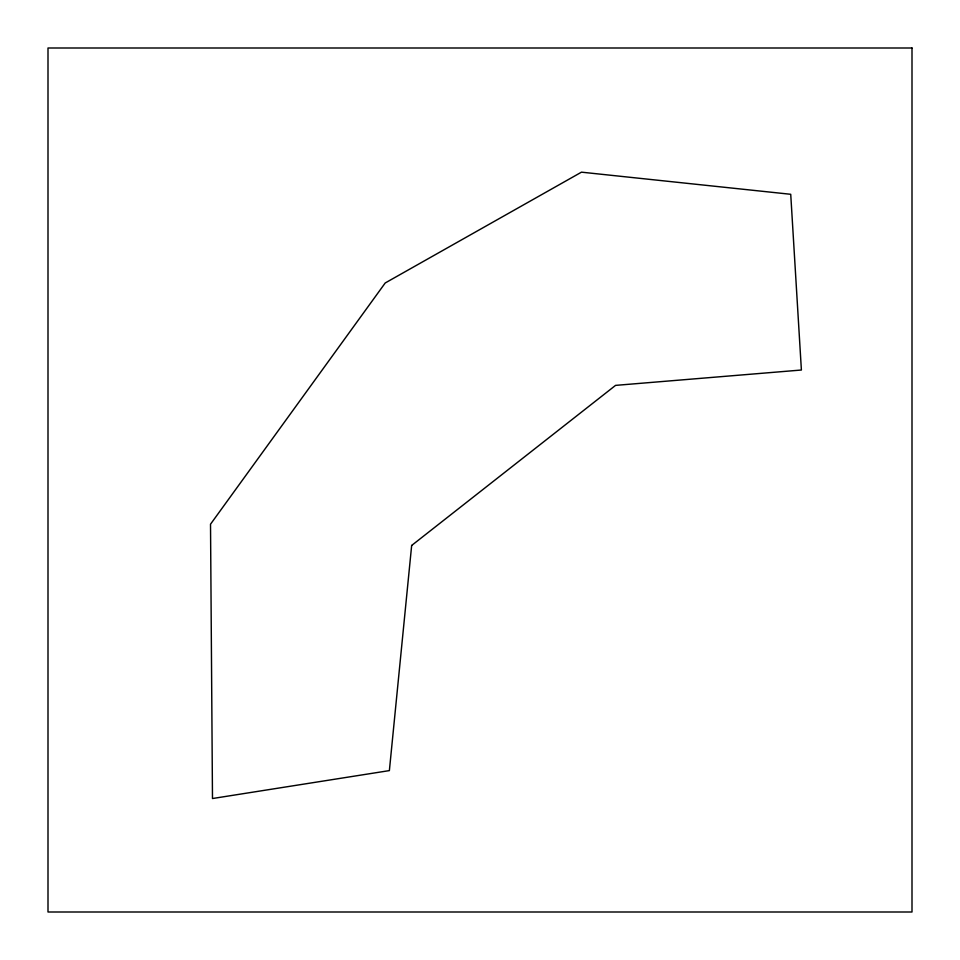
<?xml version="1.0" encoding="UTF-8"?>
<svg xmlns="http://www.w3.org/2000/svg" width="960" height="960" viewBox="0 0 960 960"><rect width="100%" height="100%" fill="white"/><g stroke="black" fill="none" stroke-linecap="round" stroke-linejoin="round"><path stroke-width="1.44" d="M411.66 545.46L389.376 770.604L212.484 798.528L210.516 524.208L385.212 282.972L581.472 172.164L790.728 194.292L801.396 370.02L615.564 385.38L411.66 545.46M912 48L48 48L48 912L912 912L912 48"/></g></svg>
